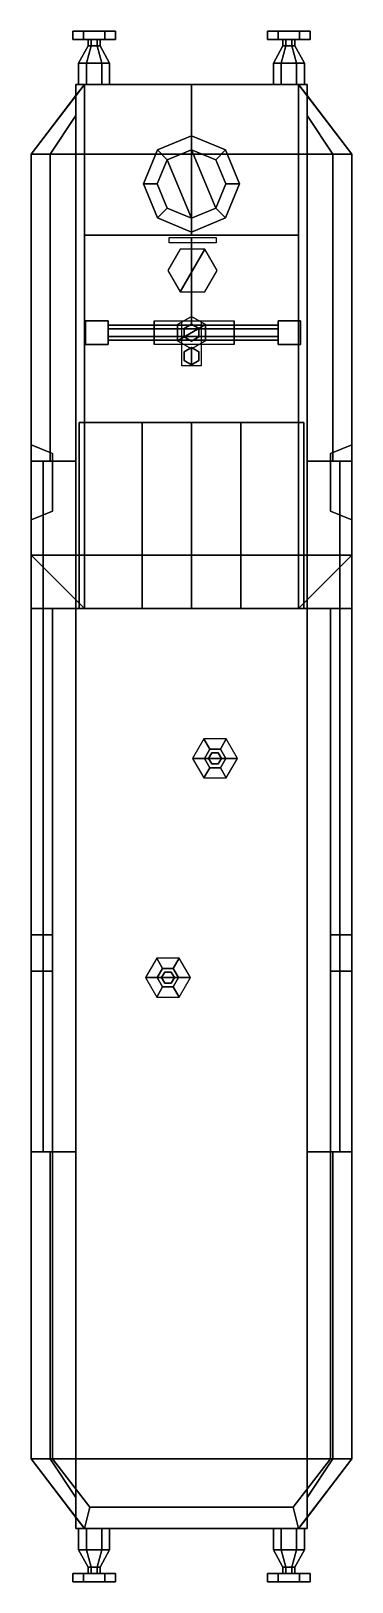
# Model space of a CAD drawing. Extents: x -1.5 to 1.5, y -7.2 to 7.2.
import ezdxf

# ---------------------------------------------------------------- set-up
doc = ezdxf.new("R2010")
doc.units = 0
doc.layers.get('0').update_dxf_attribs({"linetype": 'CONTINUOUS'})
for name, color, linetype in [('BUFFER', 1, 'CONTINUOUS'), ('GUN_MOUNT', 3, 'CONTINUOUS'), ('RANGEFINDERS', 2, 'CONTINUOUS')]:
    doc.layers.add(name, color=color, linetype=linetype)

msp = doc.modelspace()

# ---------------------------------------------------------------- linework, layer by layer
for points in [[(-1, 6.75, 1.34), (-1.5, 6.1, 1.34), (-1.5, 6.1, 3.28), (-1, 6.75, 3.42)], [(-1.5, 6.1, 3.28), (-1.5, 2.35, 3.28), (-1, 1.85, 3.42), (-1, 6.75, 3.42)], [(-1, 6.75, 3.42), (-1.5, 6.1, 3.28), (1.5, 6.1, 3.28), (1, 6.75, 3.42)], [(1, 6.75, 3.42), (1.5, 6.1, 3.28), (-1.5, 6.1, 3.28), (-1, 6.75, 3.42)], [(1.08, 6.75, 0.89), (1.08, -6.75, 0.89), (-1.08, -6.75, 0.89), (-1.08, 6.75, 0.89)], [(1.08, 6.75, 1.34), (1.08, 6.75, 0.89), (-1.08, 6.75, 0.89), (-1.08, 6.75, 1.34)], [(-1.08, 6.75, 1.34), (-1.08, 6.646, 1.34), (-1.08, 6.646, 1.34), (-1, 6.75, 1.34)], [(-1.08, 6.75, 0.89), (-1.08, 6.574, 0.89), (-1.08, 6.646, 1.34), (-1.08, 6.75, 1.34)], [(-1, 6.75, 3.42), (-1, 5.34, 3.42), (0, 5.34, 3.61), (0, 6.75, 3.61)], [(0, 6.75, 3.61), (1, 6.75, 3.42), (-1, 6.75, 3.42), (0, 6.75, 3.61)], [(1, 6.75, 3.42), (1, 6.75, 1.34), (-1, 6.75, 1.34), (-1, 6.75, 3.42)], [(0, 5.34, 3.61), (1, 5.34, 3.42), (1, 6.75, 3.42), (0, 6.75, 3.61)], [(1.5, 6.1, 3.28), (1.5, 6.1, 1.34), (1, 6.75, 1.34), (1, 6.75, 3.42)], [(1, 1.85, 3.42), (1.5, 2.35, 3.28), (1.5, 6.1, 3.28), (1, 6.75, 3.42)], [(1.08, 6.646, 1.34), (1.08, 6.75, 1.34), (1, 6.75, 1.34), (1.08, 6.646, 1.34)], [(1.08, 6.646, 1.34), (1.08, 6.574, 0.89), (1.08, 6.75, 0.89), (1.08, 6.75, 1.34)], [(-1.08, 6.646, 1.34), (-1.08, 6.46, 0.17), (-1.32, 6.1, 0.17), (-1.5, 6.1, 1.34)], [(-1.08, 3.23, 0.17), (-1.08, 6.46, 0.17), (-1.08, 6.646, 1.34), (-1.08, 3.23, 1.34)], [(1.08, 6.46, 0.17), (1.08, 3.23, 0.17), (1.08, 3.23, 1.34), (1.08, 6.646, 1.34)], [(1.5, 6.1, 1.34), (1.32, 6.1, 0.17), (1.08, 6.46, 0.17), (1.08, 6.646, 1.34)], [(-1.32, 3.23, 0.17), (-1.32, 6.1, 0.17), (-1.08, 6.46, 0.17), (-1.08, 3.23, 0.17)], [(1.32, 6.1, 0.17), (1.32, 3.23, 0.17), (1.08, 3.23, 0.17), (1.08, 6.46, 0.17)], [(0, 6.27, 3.61), (-0.318, 6.138, 3.55), (-0.318, 6.138, 4.02), (0, 6.27, 4.02)], [(0, 6.27, 4.02), (-0.318, 6.138, 4.02), (-0.226, 6.046, 4.16), (0, 6.14, 4.16)], [(0.318, 6.138, 3.55), (0, 6.27, 3.61), (0, 6.27, 4.02), (0.318, 6.138, 4.02)], [(0.318, 6.138, 4.02), (0, 6.27, 4.02), (0, 6.14, 4.16), (0.226, 6.046, 4.16)], [(-1.5, 6.1, 1.34), (-1.32, 6.1, 0.17), (-1.32, 3.23, 0.17), (-1.5, 3.23, 1.34)], [(-1.5, 6.1, 1.34), (-1.5, 2.68, 1.34), (-1.5, 2.68, 2.31), (-1.5, 6.1, 2.31)], [(-1.5, 6.1, 2.31), (-1.5, 3.38, 2.31), (-1.5, 3.38, 2.72), (-1.5, 6.1, 2.72)], [(-1.5, 6.1, 2.72), (-1.5, 2.68, 2.72), (-1.5, 2.68, 3.28), (-1.5, 6.1, 3.28)], [(-0.318, 6.138, 3.55), (-0.45, 5.82, 3.525), (-0.45, 5.82, 4.02), (-0.318, 6.138, 4.02)], [(-0.318, 6.138, 4.02), (-0.45, 5.82, 4.02), (-0.32, 5.82, 4.16), (-0.226, 6.046, 4.16)], [(0.226, 5.594, 4.16), (0, 6.14, 4.16), (-0.226, 6.046, 4.16), (0, 5.5, 4.16)], [(0.32, 5.82, 4.16), (0.226, 6.046, 4.16), (0, 6.14, 4.16), (0.226, 5.594, 4.16)], [(0.45, 5.82, 4.02), (0.318, 6.138, 4.02), (0.226, 6.046, 4.16), (0.32, 5.82, 4.16)], [(0.45, 5.82, 3.525), (0.318, 6.138, 3.55), (0.318, 6.138, 4.02), (0.45, 5.82, 4.02)], [(1.5, 3.23, 1.34), (1.32, 3.23, 0.17), (1.32, 6.1, 0.17), (1.5, 6.1, 1.34)], [(1.5, 2.68, 2.31), (1.5, 2.68, 1.34), (1.5, 6.1, 1.34), (1.5, 6.1, 2.31)], [(1.5, 3.38, 2.72), (1.5, 3.38, 2.31), (1.5, 6.1, 2.31), (1.5, 6.1, 2.72)], [(1.5, 2.68, 3.28), (1.5, 2.68, 2.72), (1.5, 6.1, 2.72), (1.5, 6.1, 3.28)], [(0, 5.5, 4.16), (-0.226, 6.046, 4.16), (-0.32, 5.82, 4.16), (-0.226, 5.594, 4.16)], [(-0.45, 5.82, 3.525), (-0.318, 5.502, 3.55), (-0.318, 5.502, 4.02), (-0.45, 5.82, 4.02)], [(-0.45, 5.82, 4.02), (-0.318, 5.502, 4.02), (-0.226, 5.594, 4.16), (-0.32, 5.82, 4.16)], [(0.318, 5.502, 4.02), (0.45, 5.82, 4.02), (0.32, 5.82, 4.16), (0.226, 5.594, 4.16)], [(0.318, 5.502, 3.55), (0.45, 5.82, 3.525), (0.45, 5.82, 4.02), (0.318, 5.502, 4.02)], [(-0.318, 5.502, 4.02), (0, 5.37, 4.02), (0, 5.5, 4.16), (-0.226, 5.594, 4.16)], [(0, 5.37, 4.02), (0.318, 5.502, 4.02), (0.226, 5.594, 4.16), (0, 5.5, 4.16)], [(-0.318, 5.502, 3.55), (0, 5.37, 3.61), (0, 5.37, 4.02), (-0.318, 5.502, 4.02)], [(0, 5.37, 3.61), (0.318, 5.502, 3.55), (0.318, 5.502, 4.02), (0, 5.37, 4.02)], [(0, 5.34, 3.61), (-1, 5.34, 3.42), (1, 5.34, 3.42), (0, 5.34, 3.61)], [(-1, 5.34, 3.42), (-1, 5.34, 2.19), (1, 5.34, 2.19), (1, 5.34, 3.42)], [(-1, 5.34, 2.19), (-1, 3.59, 2.19), (1, 3.59, 2.19), (1, 5.34, 2.19)], [(-1, 5.34, 3.42), (-1, 3.59, 3.42), (-1, 3.59, 2.19), (-1, 5.34, 2.19)], [(1, 5.34, 2.19), (1, 3.59, 2.19), (1, 3.59, 3.42), (1, 5.34, 3.42)], [(-1.05, 3.59, 3.42), (-1.05, 1.85, 3.42), (-0.46, 1.85, 4.01), (-0.46, 3.59, 4.01)], [(-0.46, 3.59, 3.96), (-1, 3.59, 3.42), (-1.05, 3.59, 3.42), (-0.46, 3.59, 4.01)], [(-1, 3.59, 3.42), (-1, 1.85, 3.42), (-1.05, 1.85, 3.42), (-1.05, 3.59, 3.42)], [(-1, 3.59, 3.42), (-1, 1.85, 3.42), (0, 1.85, 3.61), (0, 3.59, 3.61)], [(0, 3.59, 3.61), (1, 3.59, 3.42), (-1, 3.59, 3.42), (0, 3.59, 3.61)], [(-0.46, 1.85, 3.96), (-1, 1.85, 3.42), (-1, 3.59, 3.42), (-0.46, 3.59, 3.96)], [(1, 3.59, 3.42), (1, 3.59, 2.19), (-1, 3.59, 2.19), (-1, 3.59, 3.42)], [(-0.46, 3.59, 4.01), (-0.46, 1.85, 4.01), (0.46, 1.85, 4.01), (0.46, 3.59, 4.01)], [(0.46, 3.59, 3.96), (-0.46, 3.59, 3.96), (-0.46, 3.59, 4.01), (0.46, 3.59, 4.01)], [(0.46, 1.85, 3.96), (-0.46, 1.85, 3.96), (-0.46, 3.59, 3.96), (0.46, 3.59, 3.96)], [(0, 1.85, 3.61), (1, 1.85, 3.42), (1, 3.59, 3.42), (0, 3.59, 3.61)], [(0.46, 3.59, 3.96), (1, 3.59, 3.42), (1, 1.85, 3.42), (0.46, 1.85, 3.96)], [(0.46, 3.59, 4.01), (1.05, 3.59, 3.42), (1, 3.59, 3.42), (0.46, 3.59, 3.96)], [(1.05, 1.85, 3.42), (1.05, 3.59, 3.42), (0.46, 3.59, 4.01), (0.46, 1.85, 4.01)], [(1, 1.85, 3.42), (1, 3.59, 3.42), (1.05, 3.59, 3.42), (1.05, 1.85, 3.42)], [(-1.5, 3.38, 2.72), (-1.3, 3.3, 2.67), (-1.3, 2.76, 2.67), (-1.5, 2.68, 2.72)], [(-1.5, 2.68, 2.31), (-1.3, 2.76, 2.39), (-1.3, 3.3, 2.39), (-1.5, 3.38, 2.31)], [(-1.5, 3.38, 2.31), (-1.3, 3.3, 2.39), (-1.3, 3.3, 2.67), (-1.5, 3.38, 2.72)], [(1.5, 2.68, 2.72), (1.3, 2.76, 2.67), (1.3, 3.3, 2.67), (1.5, 3.38, 2.72)], [(1.5, 3.38, 2.31), (1.3, 3.3, 2.39), (1.3, 2.76, 2.39), (1.5, 2.68, 2.31)], [(1.5, 3.38, 2.72), (1.3, 3.3, 2.67), (1.3, 3.3, 2.39), (1.5, 3.38, 2.31)], [(-1.5, 3.23, 1.34), (-1.385, 3.23, 0.59), (-1.385, -3.23, 0.59), (-1.5, -3.23, 1.34)], [(-1.385, -3.23, 0.59), (-1.385, 3.23, 0.59), (-1.08, 3.23, 0.59), (-1.08, -3.23, 0.59)], [(-1.385, 3.23, 0.59), (-1.32, 3.23, 0.17), (-1.08, 3.23, 0.17), (-1.08, 3.23, 0.59)], [(-1.3, 3.3, 2.39), (-1.3, 2.76, 2.39), (-1.3, 2.76, 2.67), (-1.3, 3.3, 2.67)], [(1.385, 3.23, 0.59), (1.385, -3.23, 0.59), (1.08, -3.23, 0.59), (1.08, 3.23, 0.59)], [(1.08, 3.23, 0.59), (1.08, 3.23, 0.17), (1.32, 3.23, 0.17), (1.385, 3.23, 0.59)], [(1.3, 2.76, 2.39), (1.3, 3.3, 2.39), (1.3, 3.3, 2.67), (1.3, 2.76, 2.67)], [(1.5, -3.23, 1.34), (1.385, -3.23, 0.59), (1.385, 3.23, 0.59), (1.5, 3.23, 1.34)], [(-1.5, 2.68, 2.72), (-1.3, 2.76, 2.67), (-1.3, 2.76, 2.39), (-1.5, 2.68, 2.31)], [(1.5, 2.68, 2.31), (1.3, 2.76, 2.39), (1.3, 2.76, 2.67), (1.5, 2.68, 2.72)], [(-1.5, 2.68, 2.6), (-1.5, 2.35, 2.6), (-1.5, 2.35, 3.28), (-1.5, 2.68, 3.28)], [(-1.5, 2.68, 1.34), (-1.5, -1.2, 1.34), (-1.5, -1.2, 2.44), (-1.5, 2.68, 2.44)], [(-1.5, 2.68, 2.44), (-1.5, 1.85, 2.44), (-1.5, 1.85, 2.6), (-1.5, 2.68, 2.6)], [(1.5, 2.35, 3.28), (1.5, 2.35, 2.6), (1.5, 2.68, 2.6), (1.5, 2.68, 3.28)], [(1.5, -1.2, 2.44), (1.5, -1.2, 1.34), (1.5, 2.68, 1.34), (1.5, 2.68, 2.44)], [(1.5, 2.68, 2.44), (1.5, 2.68, 2.6), (1.5, 1.85, 2.6), (1.5, 1.85, 2.44)], [(-1.5, 2.35, 3.28), (-1.5, 2.35, 2.78), (-1, 1.85, 2.6), (-1, 1.85, 3.42)], [(-1, 1.85, 2.6), (-1.5, 2.35, 2.78), (-1.5, 2.35, 2.78), (-1.5, 1.85, 2.6)], [(-1, 1.85, 2.6), (-1.5, 2.35, 2.6), (-1.5, 2.35, 2.78), (-1, 1.85, 2.6)], [(-1.5, 2.35, 2.78), (-1.5, 2.35, 2.6), (-1.5, 1.85, 2.6)], [(1, 1.85, 3.42), (1.5, 2.35, 3.28), (-1.5, 2.35, 3.28), (-1, 1.85, 3.42)], [(-1, 1.85, 3.42), (-1.5, 2.35, 3.28), (1.5, 2.35, 3.28), (1, 1.85, 3.42)], [(1, 1.85, 2.6), (1.5, 2.35, 2.78), (1.5, 2.35, 3.28), (1, 1.85, 3.42)], [(1.5, 1.85, 2.6), (1.5, 2.35, 2.78), (1.5, 2.35, 2.78), (1, 1.85, 2.6)], [(1.5, 1.85, 2.6), (1.5, 2.35, 2.6), (1.5, 2.35, 2.78), (1.5, 1.85, 2.6)], [(-1.3, -1.2, 2.44), (-1.3, 1.85, 2.44), (-1.5, 1.85, 2.44), (-1.5, -1.2, 2.44)], [(-1.3, 1.85, 2.44), (-1.3, 1.85, 2.6), (-1.5, 1.85, 2.6), (-1.5, 1.85, 2.44)], [(-1.3, -6.1, 1.37), (1.3, -6.1, 1.37), (1.3, 1.85, 1.37), (-1.3, 1.85, 1.37)], [(-1.3, 1.85, 1.37), (1.3, 1.85, 1.37), (1.3, 1.85, 2.6), (-1.3, 1.85, 2.6)], [(-1.3, -1.2, 1.37), (-1.3, 1.85, 1.37), (-1.3, 1.85, 2.44), (-1.3, -1.2, 2.44)], [(-0.46, 1.85, 4.01), (-1.05, 1.85, 3.42), (-1, 1.85, 3.42), (-0.46, 1.85, 3.96)], [(-1, 1.85, 3.42), (-1, 1.85, 2.6), (1, 1.85, 2.6), (1, 1.85, 3.42)], [(0, 1.85, 3.61), (-1, 1.85, 3.42), (1, 1.85, 3.42), (0, 1.85, 3.61)], [(0.46, 1.85, 4.01), (-0.46, 1.85, 4.01), (-0.46, 1.85, 3.96), (0.46, 1.85, 3.96)], [(0.46, 1.85, 3.96), (1, 1.85, 3.42), (1.05, 1.85, 3.42), (0.46, 1.85, 4.01)], [(1.3, 1.85, 2.44), (1.3, 1.85, 1.37), (1.3, -1.2, 1.37), (1.3, -1.2, 2.44)], [(1.3, 1.85, 2.44), (1.3, -1.2, 2.44), (1.5, -1.2, 2.44), (1.5, 1.85, 2.44)], [(1.5, 1.85, 2.44), (1.5, 1.85, 2.6), (1.3, 1.85, 2.6), (1.3, 1.85, 2.44)], [(-1.5, -1.2, 1.34), (-1.5, -1.54, 1.34), (-1.5, -1.54, 2.6), (-1.5, -1.2, 2.44)], [(-1.3, -1.54, 2.6), (-1.3, -1.2, 2.44), (-1.5, -1.2, 2.44), (-1.5, -1.54, 2.6)], [(-1.3, -1.54, 1.37), (-1.3, -1.2, 1.37), (-1.3, -1.2, 2.44), (-1.3, -1.54, 2.6)], [(1.3, -1.2, 2.44), (1.3, -1.2, 1.37), (1.3, -1.54, 1.37), (1.3, -1.54, 2.6)], [(1.3, -1.2, 2.44), (1.3, -1.54, 2.6), (1.5, -1.54, 2.6), (1.5, -1.2, 2.44)], [(1.5, -1.54, 2.6), (1.5, -1.54, 1.34), (1.5, -1.2, 1.34), (1.5, -1.2, 2.44)], [(-1.3, -6.1, 2.6), (-1.3, -1.54, 2.6), (-1.5, -1.54, 2.6), (-1.5, -6.1, 2.6)], [(-1.5, -1.54, 1.34), (-1.5, -6.1, 1.34), (-1.5, -6.1, 2.6), (-1.5, -1.54, 2.6)], [(-1.3, -6.1, 1.37), (-1.3, -1.54, 1.37), (-1.3, -1.54, 2.6), (-1.3, -6.1, 2.6)], [(1.3, -1.54, 2.6), (1.3, -1.54, 1.37), (1.3, -6.1, 1.37), (1.3, -6.1, 2.6)], [(1.3, -1.54, 2.6), (1.3, -6.1, 2.6), (1.5, -6.1, 2.6), (1.5, -1.54, 2.6)], [(1.5, -6.1, 2.6), (1.5, -6.1, 1.34), (1.5, -1.54, 1.34), (1.5, -1.54, 2.6)], [(-1.5, -3.23, 1.34), (-1.32, -3.23, 0.17), (-1.32, -6.1, 0.17), (-1.5, -6.1, 1.34)], [(-1.08, -3.23, 0.59), (-1.08, -3.23, 0.17), (-1.32, -3.23, 0.17), (-1.385, -3.23, 0.59)], [(-1.32, -6.1, 0.17), (-1.32, -3.23, 0.17), (-1.08, -3.23, 0.17), (-1.08, -6.46, 0.17)], [(-1.08, -6.46, 0.17), (-1.08, -3.23, 0.17), (-1.08, -3.23, 1.34), (-1.08, -6.646, 1.34)], [(1.08, -3.23, 0.17), (1.08, -6.46, 0.17), (1.08, -6.646, 1.34), (1.08, -3.23, 1.34)], [(1.32, -3.23, 0.17), (1.32, -6.1, 0.17), (1.08, -6.46, 0.17), (1.08, -3.23, 0.17)], [(1.385, -3.23, 0.59), (1.32, -3.23, 0.17), (1.08, -3.23, 0.17), (1.08, -3.23, 0.59)], [(1.5, -6.1, 1.34), (1.32, -6.1, 0.17), (1.32, -3.23, 0.17), (1.5, -3.23, 1.34)], [(-1.5, -6.1, 1.34), (-1.32, -6.1, 0.17), (-1.08, -6.46, 0.17), (-1.08, -6.646, 1.34)], [(-1.5, -6.1, 2.6), (-1.5, -6.1, 1.34), (-1, -6.75, 1.34), (-1, -6.75, 2.6)], [(-0.95, -6.55, 2.6), (-1.3, -6.1, 2.6), (-1.5, -6.1, 2.6), (-1, -6.75, 2.6)], [(-0.95, -6.55, 2.6), (-0.95, -6.55, 1.37), (-1.3, -6.1, 1.37), (-1.3, -6.1, 2.6)], [(-0.95, -6.55, 1.37), (0.95, -6.55, 1.37), (1.3, -6.1, 1.37), (-1.3, -6.1, 1.37)], [(1.3, -6.1, 2.6), (1.3, -6.1, 1.37), (0.95, -6.55, 1.37), (0.95, -6.55, 2.6)], [(1.3, -6.1, 2.6), (0.95, -6.55, 2.6), (1, -6.75, 2.6), (1.5, -6.1, 2.6)], [(1, -6.75, 1.34), (1.5, -6.1, 1.34), (1.5, -6.1, 2.6), (1, -6.75, 2.6)], [(1.08, -6.646, 1.34), (1.08, -6.46, 0.17), (1.32, -6.1, 0.17), (1.5, -6.1, 1.34)], [(-1.08, -6.574, 0.89), (-1.08, -6.75, 0.89), (-1.08, -6.75, 1.34), (-1.08, -6.646, 1.34)], [(-1, -6.75, 1.34), (-1.08, -6.646, 1.34), (-1.08, -6.75, 1.34), (-1, -6.75, 1.34)], [(0.95, -6.55, 2.6), (-0.95, -6.55, 2.6), (-1, -6.75, 2.6), (1, -6.75, 2.6)], [(0.95, -6.55, 2.6), (0.95, -6.55, 1.37), (-0.95, -6.55, 1.37), (-0.95, -6.55, 2.6)], [(1.08, -6.75, 1.34), (1.08, -6.646, 1.34), (1, -6.75, 1.34), (1.08, -6.75, 1.34)], [(1.08, -6.75, 1.34), (1.08, -6.75, 0.89), (1.08, -6.574, 0.89), (1.08, -6.646, 1.34)], [(-1.08, -6.75, 1.34), (-1.08, -6.75, 0.89), (1.08, -6.75, 0.89), (1.08, -6.75, 1.34)], [(-1, -6.75, 2.6), (-1, -6.75, 1.34), (1, -6.75, 1.34), (1, -6.75, 2.6)]]:
    msp.add_3dface(points)
at = {"layer": 'BUFFER'}
for points in [[(-0.81, 7.25, 0.937), (-1.01, 7.25, 0.937), (-1.11, 7.25, 1.11), (-0.71, 7.25, 1.11)], [(-1.11, 7.25, 1.11), (-1.01, 7.25, 0.937), (-1.01, 7.17, 0.937), (-1.11, 7.17, 1.11)], [(-0.71, 7.25, 1.11), (-1.11, 7.25, 1.11), (-1.01, 7.25, 1.283), (-0.81, 7.25, 1.283)], [(-1.01, 7.25, 1.283), (-1.11, 7.25, 1.11), (-1.11, 7.17, 1.11), (-1.01, 7.17, 1.283)], [(-0.81, 7.25, 1.283), (-1.01, 7.25, 1.283), (-1.01, 7.17, 1.283), (-0.81, 7.17, 1.283)], [(-1.01, 7.25, 0.937), (-0.81, 7.25, 0.937), (-0.81, 7.17, 0.937), (-1.01, 7.17, 0.937)], [(-0.81, 7.25, 0.937), (-0.71, 7.25, 1.11), (-0.71, 7.17, 1.11), (-0.81, 7.17, 0.937)], [(-0.71, 7.25, 1.11), (-0.81, 7.25, 1.283), (-0.81, 7.17, 1.283), (-0.71, 7.17, 1.11)], [(0.71, 7.25, 1.11), (0.81, 7.25, 0.937), (0.81, 7.17, 0.937), (0.71, 7.17, 1.11)], [(1.01, 7.25, 0.937), (0.81, 7.25, 0.937), (0.71, 7.25, 1.11), (1.11, 7.25, 1.11)], [(0.81, 7.25, 1.283), (0.71, 7.25, 1.11), (0.71, 7.17, 1.11), (0.81, 7.17, 1.283)], [(1.11, 7.25, 1.11), (0.71, 7.25, 1.11), (0.81, 7.25, 1.283), (1.01, 7.25, 1.283)], [(1.01, 7.25, 1.283), (0.81, 7.25, 1.283), (0.81, 7.17, 1.283), (1.01, 7.17, 1.283)], [(0.81, 7.25, 0.937), (1.01, 7.25, 0.937), (1.01, 7.17, 0.937), (0.81, 7.17, 0.937)], [(1.01, 7.25, 0.937), (1.11, 7.25, 1.11), (1.11, 7.17, 1.11), (1.01, 7.17, 0.937)], [(1.11, 7.25, 1.11), (1.01, 7.25, 1.283), (1.01, 7.17, 1.283), (1.11, 7.17, 1.11)], [(-0.71, 7.17, 1.11), (-1.11, 7.17, 1.11), (-1.01, 7.17, 0.937), (-0.81, 7.17, 0.937)], [(-0.81, 7.17, 1.283), (-1.01, 7.17, 1.283), (-1.11, 7.17, 1.11), (-0.71, 7.17, 1.11)], [(-0.965, 7.11, 1.11), (-0.938, 7.11, 1.062), (-0.983, 6.95, 0.984), (-1.055, 6.95, 1.11)], [(-0.938, 7.11, 1.158), (-0.965, 7.11, 1.11), (-1.055, 6.95, 1.11), (-0.983, 6.95, 1.236)], [(-0.883, 7.11, 1.158), (-0.938, 7.11, 1.158), (-0.983, 6.95, 1.236), (-0.838, 6.95, 1.236)], [(-0.938, 7.11, 1.062), (-0.883, 7.11, 1.062), (-0.838, 6.95, 0.984), (-0.983, 6.95, 0.984)], [(-0.965, 7.17, 1.11), (-0.938, 7.17, 1.062), (-0.938, 7.11, 1.062), (-0.965, 7.11, 1.11)], [(-0.938, 7.17, 1.158), (-0.965, 7.17, 1.11), (-0.965, 7.11, 1.11), (-0.938, 7.11, 1.158)], [(-0.883, 7.17, 1.158), (-0.938, 7.17, 1.158), (-0.938, 7.11, 1.158), (-0.883, 7.11, 1.158)], [(-0.938, 7.17, 1.062), (-0.883, 7.17, 1.062), (-0.883, 7.11, 1.062), (-0.938, 7.11, 1.062)], [(-0.883, 7.17, 1.062), (-0.855, 7.17, 1.11), (-0.855, 7.11, 1.11), (-0.883, 7.11, 1.062)], [(-0.855, 7.17, 1.11), (-0.883, 7.17, 1.158), (-0.883, 7.11, 1.158), (-0.855, 7.11, 1.11)], [(-0.883, 7.11, 1.062), (-0.855, 7.11, 1.11), (-0.765, 6.95, 1.11), (-0.838, 6.95, 0.984)], [(-0.855, 7.11, 1.11), (-0.883, 7.11, 1.158), (-0.838, 6.95, 1.236), (-0.765, 6.95, 1.11)], [(1.11, 7.17, 1.11), (0.71, 7.17, 1.11), (0.81, 7.17, 0.937), (1.01, 7.17, 0.937)], [(1.01, 7.17, 1.283), (0.81, 7.17, 1.283), (0.71, 7.17, 1.11), (1.11, 7.17, 1.11)], [(0.855, 7.11, 1.11), (0.882, 7.11, 1.062), (0.837, 6.95, 0.984), (0.765, 6.95, 1.11)], [(0.882, 7.11, 1.158), (0.855, 7.11, 1.11), (0.765, 6.95, 1.11), (0.837, 6.95, 1.236)], [(0.937, 7.11, 1.158), (0.882, 7.11, 1.158), (0.837, 6.95, 1.236), (0.982, 6.95, 1.236)], [(0.882, 7.11, 1.062), (0.937, 7.11, 1.062), (0.982, 6.95, 0.984), (0.837, 6.95, 0.984)], [(0.855, 7.17, 1.11), (0.882, 7.17, 1.062), (0.882, 7.11, 1.062), (0.855, 7.11, 1.11)], [(0.882, 7.17, 1.158), (0.855, 7.17, 1.11), (0.855, 7.11, 1.11), (0.882, 7.11, 1.158)], [(0.937, 7.17, 1.158), (0.882, 7.17, 1.158), (0.882, 7.11, 1.158), (0.937, 7.11, 1.158)], [(0.882, 7.17, 1.062), (0.937, 7.17, 1.062), (0.937, 7.11, 1.062), (0.882, 7.11, 1.062)], [(0.937, 7.17, 1.062), (0.965, 7.17, 1.11), (0.965, 7.11, 1.11), (0.937, 7.11, 1.062)], [(0.965, 7.17, 1.11), (0.937, 7.17, 1.158), (0.937, 7.11, 1.158), (0.965, 7.11, 1.11)], [(0.937, 7.11, 1.062), (0.965, 7.11, 1.11), (1.055, 6.95, 1.11), (0.982, 6.95, 0.984)], [(0.965, 7.11, 1.11), (0.937, 7.11, 1.158), (0.982, 6.95, 1.236), (1.055, 6.95, 1.11)], [(-1.055, 6.95, 1.11), (-0.983, 6.95, 0.984), (-0.983, 6.75, 0.984), (-1.055, 6.75, 1.11)], [(-0.983, 6.95, 1.236), (-1.055, 6.95, 1.11), (-1.055, 6.75, 1.11), (-0.983, 6.75, 1.236)], [(-0.983, 6.95, 0.984), (-0.838, 6.95, 0.984), (-0.838, 6.75, 0.984), (-0.983, 6.75, 0.984)], [(-0.838, 6.95, 1.236), (-0.983, 6.95, 1.236), (-0.983, 6.75, 1.236), (-0.838, 6.75, 1.236)], [(-0.838, 6.95, 0.984), (-0.765, 6.95, 1.11), (-0.765, 6.75, 1.11), (-0.838, 6.75, 0.984)], [(-0.765, 6.95, 1.11), (-0.838, 6.95, 1.236), (-0.838, 6.75, 1.236), (-0.765, 6.75, 1.11)], [(0.765, 6.95, 1.11), (0.837, 6.95, 0.984), (0.837, 6.75, 0.984), (0.765, 6.75, 1.11)], [(0.837, 6.95, 1.236), (0.765, 6.95, 1.11), (0.765, 6.75, 1.11), (0.837, 6.75, 1.236)], [(0.837, 6.95, 0.984), (0.982, 6.95, 0.984), (0.982, 6.75, 0.984), (0.837, 6.75, 0.984)], [(0.982, 6.95, 1.236), (0.837, 6.95, 1.236), (0.837, 6.75, 1.236), (0.982, 6.75, 1.236)], [(0.982, 6.95, 0.984), (1.055, 6.95, 1.11), (1.055, 6.75, 1.11), (0.982, 6.75, 0.984)], [(1.055, 6.95, 1.11), (0.982, 6.95, 1.236), (0.982, 6.75, 1.236), (1.055, 6.75, 1.11)], [(-1.055, -6.95, 1.11), (-0.983, -6.95, 1.236), (-0.983, -6.75, 1.236), (-1.055, -6.75, 1.11)], [(-0.983, -6.95, 0.984), (-1.055, -6.95, 1.11), (-1.055, -6.75, 1.11), (-0.983, -6.75, 0.984)], [(-0.983, -6.95, 1.236), (-0.838, -6.95, 1.236), (-0.838, -6.75, 1.236), (-0.983, -6.75, 1.236)], [(-0.838, -6.95, 0.984), (-0.983, -6.95, 0.984), (-0.983, -6.75, 0.984), (-0.838, -6.75, 0.984)], [(-0.838, -6.95, 1.236), (-0.765, -6.95, 1.11), (-0.765, -6.75, 1.11), (-0.838, -6.75, 1.236)], [(-0.765, -6.95, 1.11), (-0.838, -6.95, 0.984), (-0.838, -6.75, 0.984), (-0.765, -6.75, 1.11)], [(0.765, -6.95, 1.11), (0.837, -6.95, 1.236), (0.837, -6.75, 1.236), (0.765, -6.75, 1.11)], [(0.837, -6.95, 0.984), (0.765, -6.95, 1.11), (0.765, -6.75, 1.11), (0.837, -6.75, 0.984)], [(0.837, -6.95, 1.236), (0.982, -6.95, 1.236), (0.982, -6.75, 1.236), (0.837, -6.75, 1.236)], [(0.982, -6.95, 0.984), (0.837, -6.95, 0.984), (0.837, -6.75, 0.984), (0.982, -6.75, 0.984)], [(0.982, -6.95, 1.236), (1.055, -6.95, 1.11), (1.055, -6.75, 1.11), (0.982, -6.75, 1.236)], [(1.055, -6.95, 1.11), (0.982, -6.95, 0.984), (0.982, -6.75, 0.984), (1.055, -6.75, 1.11)], [(-0.965, -7.11, 1.11), (-0.938, -7.11, 1.158), (-0.983, -6.95, 1.236), (-1.055, -6.95, 1.11)], [(-0.938, -7.11, 1.062), (-0.965, -7.11, 1.11), (-1.055, -6.95, 1.11), (-0.983, -6.95, 0.984)], [(-0.883, -7.11, 1.062), (-0.938, -7.11, 1.062), (-0.983, -6.95, 0.984), (-0.838, -6.95, 0.984)], [(-0.938, -7.11, 1.158), (-0.883, -7.11, 1.158), (-0.838, -6.95, 1.236), (-0.983, -6.95, 1.236)], [(-0.883, -7.11, 1.158), (-0.855, -7.11, 1.11), (-0.765, -6.95, 1.11), (-0.838, -6.95, 1.236)], [(-0.855, -7.11, 1.11), (-0.883, -7.11, 1.062), (-0.838, -6.95, 0.984), (-0.765, -6.95, 1.11)], [(0.855, -7.11, 1.11), (0.882, -7.11, 1.158), (0.837, -6.95, 1.236), (0.765, -6.95, 1.11)], [(0.882, -7.11, 1.062), (0.855, -7.11, 1.11), (0.765, -6.95, 1.11), (0.837, -6.95, 0.984)], [(0.937, -7.11, 1.062), (0.882, -7.11, 1.062), (0.837, -6.95, 0.984), (0.982, -6.95, 0.984)], [(0.882, -7.11, 1.158), (0.937, -7.11, 1.158), (0.982, -6.95, 1.236), (0.837, -6.95, 1.236)], [(0.937, -7.11, 1.158), (0.965, -7.11, 1.11), (1.055, -6.95, 1.11), (0.982, -6.95, 1.236)], [(0.965, -7.11, 1.11), (0.937, -7.11, 1.062), (0.982, -6.95, 0.984), (1.055, -6.95, 1.11)], [(-1.01, -7.17, 1.283), (-0.81, -7.17, 1.283), (-0.71, -7.17, 1.11), (-1.11, -7.17, 1.11)], [(-1.11, -7.25, 1.11), (-1.01, -7.25, 1.283), (-1.01, -7.17, 1.283), (-1.11, -7.17, 1.11)], [(-1.11, -7.17, 1.11), (-0.71, -7.17, 1.11), (-0.81, -7.17, 0.937), (-1.01, -7.17, 0.937)], [(-1.01, -7.25, 0.937), (-1.11, -7.25, 1.11), (-1.11, -7.17, 1.11), (-1.01, -7.17, 0.937)], [(-1.11, -7.25, 1.11), (-0.71, -7.25, 1.11), (-0.81, -7.25, 1.283), (-1.01, -7.25, 1.283)], [(-1.01, -7.25, 0.937), (-0.81, -7.25, 0.937), (-0.71, -7.25, 1.11), (-1.11, -7.25, 1.11)], [(-0.81, -7.25, 0.937), (-1.01, -7.25, 0.937), (-1.01, -7.17, 0.937), (-0.81, -7.17, 0.937)], [(-1.01, -7.25, 1.283), (-0.81, -7.25, 1.283), (-0.81, -7.17, 1.283), (-1.01, -7.17, 1.283)], [(-0.965, -7.17, 1.11), (-0.938, -7.17, 1.158), (-0.938, -7.11, 1.158), (-0.965, -7.11, 1.11)], [(-0.938, -7.17, 1.062), (-0.965, -7.17, 1.11), (-0.965, -7.11, 1.11), (-0.938, -7.11, 1.062)], [(-0.883, -7.17, 1.062), (-0.938, -7.17, 1.062), (-0.938, -7.11, 1.062), (-0.883, -7.11, 1.062)], [(-0.938, -7.17, 1.158), (-0.883, -7.17, 1.158), (-0.883, -7.11, 1.158), (-0.938, -7.11, 1.158)], [(-0.883, -7.17, 1.158), (-0.855, -7.17, 1.11), (-0.855, -7.11, 1.11), (-0.883, -7.11, 1.158)], [(-0.855, -7.17, 1.11), (-0.883, -7.17, 1.062), (-0.883, -7.11, 1.062), (-0.855, -7.11, 1.11)], [(-0.81, -7.25, 1.283), (-0.71, -7.25, 1.11), (-0.71, -7.17, 1.11), (-0.81, -7.17, 1.283)], [(-0.71, -7.25, 1.11), (-0.81, -7.25, 0.937), (-0.81, -7.17, 0.937), (-0.71, -7.17, 1.11)], [(0.71, -7.25, 1.11), (0.81, -7.25, 1.283), (0.81, -7.17, 1.283), (0.71, -7.17, 1.11)], [(0.81, -7.17, 1.283), (1.01, -7.17, 1.283), (1.11, -7.17, 1.11), (0.71, -7.17, 1.11)], [(0.81, -7.25, 0.937), (0.71, -7.25, 1.11), (0.71, -7.17, 1.11), (0.81, -7.17, 0.937)], [(0.71, -7.17, 1.11), (1.11, -7.17, 1.11), (1.01, -7.17, 0.937), (0.81, -7.17, 0.937)], [(0.71, -7.25, 1.11), (1.11, -7.25, 1.11), (1.01, -7.25, 1.283), (0.81, -7.25, 1.283)], [(0.81, -7.25, 0.937), (1.01, -7.25, 0.937), (1.11, -7.25, 1.11), (0.71, -7.25, 1.11)], [(1.01, -7.25, 0.937), (0.81, -7.25, 0.937), (0.81, -7.17, 0.937), (1.01, -7.17, 0.937)], [(0.81, -7.25, 1.283), (1.01, -7.25, 1.283), (1.01, -7.17, 1.283), (0.81, -7.17, 1.283)], [(0.855, -7.17, 1.11), (0.882, -7.17, 1.158), (0.882, -7.11, 1.158), (0.855, -7.11, 1.11)], [(0.882, -7.17, 1.062), (0.855, -7.17, 1.11), (0.855, -7.11, 1.11), (0.882, -7.11, 1.062)], [(0.937, -7.17, 1.062), (0.882, -7.17, 1.062), (0.882, -7.11, 1.062), (0.937, -7.11, 1.062)], [(0.882, -7.17, 1.158), (0.937, -7.17, 1.158), (0.937, -7.11, 1.158), (0.882, -7.11, 1.158)], [(0.937, -7.17, 1.158), (0.965, -7.17, 1.11), (0.965, -7.11, 1.11), (0.937, -7.11, 1.158)], [(0.965, -7.17, 1.11), (0.937, -7.17, 1.062), (0.937, -7.11, 1.062), (0.965, -7.11, 1.11)], [(1.01, -7.25, 1.283), (1.11, -7.25, 1.11), (1.11, -7.17, 1.11), (1.01, -7.17, 1.283)], [(1.11, -7.25, 1.11), (1.01, -7.25, 0.937), (1.01, -7.17, 0.937), (1.11, -7.17, 1.11)]]:
    msp.add_3dface(points, dxfattribs=at)
at = {"layer": 'GUN_MOUNT'}
for points in [[(0.115, 0.632, 1.37), (0.01, 0.45, 1.37), (0.12, 0.45, 1.99), (0.17, 0.537, 1.99)], [(0.325, 0.632, 1.37), (0.115, 0.632, 1.37), (0.17, 0.537, 1.99), (0.27, 0.537, 1.99)], [(0.43, 0.45, 1.37), (0.325, 0.632, 1.37), (0.27, 0.537, 1.99), (0.32, 0.45, 1.99)], [(0.01, 0.45, 1.37), (0.115, 0.268, 1.37), (0.17, 0.363, 1.99), (0.12, 0.45, 1.99)], [(0.27, 0.537, 2.28), (0.17, 0.537, 2.28), (0.12, 0.45, 2.28), (0.32, 0.45, 2.28)], [(0.17, 0.537, 1.99), (0.12, 0.45, 1.99), (0.12, 0.45, 2.28), (0.17, 0.537, 2.28)], [(0.32, 0.45, 2.28), (0.12, 0.45, 2.28), (0.17, 0.363, 2.28), (0.27, 0.363, 2.28)], [(0.12, 0.45, 1.99), (0.17, 0.363, 1.99), (0.17, 0.363, 2.28), (0.12, 0.45, 2.28)], [(0.19, 0.502, 2.28), (0.16, 0.45, 2.28), (0.16, 0.45, 2.47), (0.19, 0.502, 2.47)], [(0.16, 0.45, 2.28), (0.19, 0.398, 2.28), (0.19, 0.398, 2.47), (0.16, 0.45, 2.47)], [(0.27, 0.537, 1.99), (0.17, 0.537, 1.99), (0.17, 0.537, 2.28), (0.27, 0.537, 2.28)], [(0.25, 0.502, 2.28), (0.19, 0.502, 2.28), (0.19, 0.502, 2.47), (0.25, 0.502, 2.47)], [(0.28, 0.45, 2.28), (0.25, 0.502, 2.28), (0.25, 0.502, 2.47), (0.28, 0.45, 2.47)], [(0.25, 0.398, 2.28), (0.28, 0.45, 2.28), (0.28, 0.45, 2.47), (0.25, 0.398, 2.47)], [(0.32, 0.45, 1.99), (0.27, 0.537, 1.99), (0.27, 0.537, 2.28), (0.32, 0.45, 2.28)], [(0.27, 0.363, 1.99), (0.32, 0.45, 1.99), (0.32, 0.45, 2.28), (0.27, 0.363, 2.28)], [(0.325, 0.268, 1.37), (0.43, 0.45, 1.37), (0.32, 0.45, 1.99), (0.27, 0.363, 1.99)], [(0.115, 0.268, 1.37), (0.325, 0.268, 1.37), (0.27, 0.363, 1.99), (0.17, 0.363, 1.99)], [(0.17, 0.363, 1.99), (0.27, 0.363, 1.99), (0.27, 0.363, 2.28), (0.17, 0.363, 2.28)], [(0.19, 0.398, 2.28), (0.25, 0.398, 2.28), (0.25, 0.398, 2.47), (0.19, 0.398, 2.47)], [(-0.325, -1.418, 1.37), (-0.43, -1.6, 1.37), (-0.32, -1.6, 1.99), (-0.27, -1.513, 1.99)], [(-0.115, -1.418, 1.37), (-0.325, -1.418, 1.37), (-0.27, -1.513, 1.99), (-0.17, -1.513, 1.99)], [(-0.01, -1.6, 1.37), (-0.115, -1.418, 1.37), (-0.17, -1.513, 1.99), (-0.12, -1.6, 1.99)], [(-0.27, -1.513, 1.99), (-0.32, -1.6, 1.99), (-0.32, -1.6, 2.28), (-0.27, -1.513, 2.28)], [(-0.17, -1.513, 2.28), (-0.27, -1.513, 2.28), (-0.32, -1.6, 2.28), (-0.12, -1.6, 2.28)], [(-0.25, -1.548, 2.28), (-0.28, -1.6, 2.28), (-0.28, -1.6, 2.47), (-0.25, -1.548, 2.47)], [(-0.17, -1.513, 1.99), (-0.27, -1.513, 1.99), (-0.27, -1.513, 2.28), (-0.17, -1.513, 2.28)], [(-0.19, -1.548, 2.28), (-0.25, -1.548, 2.28), (-0.25, -1.548, 2.47), (-0.19, -1.548, 2.47)], [(-0.16, -1.6, 2.28), (-0.19, -1.548, 2.28), (-0.19, -1.548, 2.47), (-0.16, -1.6, 2.47)], [(-0.12, -1.6, 1.99), (-0.17, -1.513, 1.99), (-0.17, -1.513, 2.28), (-0.12, -1.6, 2.28)], [(-0.43, -1.6, 1.37), (-0.325, -1.782, 1.37), (-0.27, -1.687, 1.99), (-0.32, -1.6, 1.99)], [(-0.325, -1.782, 1.37), (-0.115, -1.782, 1.37), (-0.17, -1.687, 1.99), (-0.27, -1.687, 1.99)], [(-0.32, -1.6, 1.99), (-0.27, -1.687, 1.99), (-0.27, -1.687, 2.28), (-0.32, -1.6, 2.28)], [(-0.12, -1.6, 2.28), (-0.32, -1.6, 2.28), (-0.27, -1.687, 2.28), (-0.17, -1.687, 2.28)], [(-0.28, -1.6, 2.28), (-0.25, -1.652, 2.28), (-0.25, -1.652, 2.47), (-0.28, -1.6, 2.47)], [(-0.27, -1.687, 1.99), (-0.17, -1.687, 1.99), (-0.17, -1.687, 2.28), (-0.27, -1.687, 2.28)], [(-0.25, -1.652, 2.28), (-0.19, -1.652, 2.28), (-0.19, -1.652, 2.47), (-0.25, -1.652, 2.47)], [(-0.19, -1.652, 2.28), (-0.16, -1.6, 2.28), (-0.16, -1.6, 2.47), (-0.19, -1.652, 2.47)], [(-0.17, -1.687, 1.99), (-0.12, -1.6, 1.99), (-0.12, -1.6, 2.28), (-0.17, -1.687, 2.28)], [(-0.115, -1.782, 1.37), (-0.01, -1.6, 1.37), (-0.12, -1.6, 1.99), (-0.17, -1.687, 1.99)]]:
    msp.add_3dface(points, dxfattribs=at)
at = {"layer": 'RANGEFINDERS'}
for points in [[(-0.21, 5.32, 3.38), (0.23, 5.32, 3.38), (0.23, 5.27, 3.1), (-0.21, 5.27, 3.1)], [(0, 5.27, 2.88), (0, 5.27, 3.1), (0, 5.32, 3.38), (0, 5.31, 2.86)], [(0, 5.02, 2.88), (0, 5.27, 2.88), (0, 5.31, 2.86), (0, 4.95, 2.85)], [(-0.105, 4.811, 2.88), (0.125, 5.209, 2.88), (-0.105, 5.209, 2.88), (-0.22, 5.01, 2.88)], [(0.125, 4.811, 2.88), (0.24, 5.01, 2.88), (0.125, 5.209, 2.88), (-0.105, 4.811, 2.88)], [(0, 4.6, 2.77), (0, 4.93, 2.88), (0, 5.02, 2.88), (0, 4.6, 2.7)], [(-0.99, 4.54, 3.82), (-0.99, 4.32, 3.82), (-0.78, 4.32, 3.82), (-0.78, 4.54, 3.82)], [(-0.78, 4.54, 3.6), (-0.99, 4.54, 3.6), (-0.99, 4.54, 3.82), (-0.78, 4.54, 3.82)], [(-0.99, 4.54, 3.6), (-0.99, 4.32, 3.6), (-0.99, 4.32, 3.82), (-0.99, 4.54, 3.82)], [(-0.78, 4.32, 3.6), (-0.99, 4.32, 3.6), (-0.99, 4.54, 3.6), (-0.78, 4.54, 3.6)], [(-0.78, 4.54, 3.82), (-0.78, 4.32, 3.82), (-0.78, 4.32, 3.6), (-0.78, 4.54, 3.6)], [(0.81, 4.465, 3.771), (0.81, 4.5, 3.71), (-0.78, 4.5, 3.71), (-0.78, 4.465, 3.771)], [(0.81, 4.5, 3.71), (0.81, 4.465, 3.649), (-0.78, 4.465, 3.649), (-0.78, 4.5, 3.71)], [(0.4, 4.32, 3.42), (-0.35, 4.32, 3.42), (-0.35, 4.54, 3.42), (0.4, 4.54, 3.42)], [(-0.35, 4.32, 3.42), (-0.35, 4.32, 3.87), (-0.35, 4.54, 3.87), (-0.35, 4.54, 3.42)], [(0, 4.58, 2.19), (-0.13, 4.505, 2.19), (-0.13, 4.505, 2.62), (0, 4.58, 2.62)], [(0, 4.58, 2.62), (-0.13, 4.505, 2.62), (-0.13, 4.355, 2.62), (0.13, 4.505, 2.62)], [(-0.13, 4.505, 2.19), (-0.13, 4.355, 2.19), (-0.13, 4.355, 2.62), (-0.13, 4.505, 2.62)], [(0.13, 4.505, 2.62), (-0.13, 4.355, 2.62), (0, 4.28, 2.62), (0.13, 4.355, 2.62)], [(0.09, 4.12, 3.25), (-0.09, 4.12, 3.25), (-0.09, 4.54, 3.25), (0.09, 4.54, 3.25)], [(0.09, 4.12, 3.04), (-0.09, 4.12, 3.04), (-0.09, 4.54, 3.04), (0.09, 4.54, 3.04)], [(0, 4.51, 2.62), (-0.069, 4.47, 2.62), (-0.069, 4.47, 3.42), (0, 4.51, 3.42)], [(0, 4.51, 2.77), (0, 4.6, 2.77), (0, 4.6, 2.7), (0, 4.51, 2.7)], [(0.13, 4.505, 2.19), (0, 4.58, 2.19), (0, 4.58, 2.62), (0.13, 4.505, 2.62)], [(0.069, 4.47, 2.62), (0, 4.51, 2.62), (0, 4.51, 3.42), (0.069, 4.47, 3.42)], [(0.13, 4.355, 2.19), (0.13, 4.505, 2.19), (0.13, 4.505, 2.62), (0.13, 4.355, 2.62)], [(0.4, 4.32, 3.42), (0.4, 4.32, 3.87), (0.4, 4.54, 3.87), (0.4, 4.54, 3.42)], [(1.02, 4.54, 3.6), (0.81, 4.54, 3.6), (0.81, 4.54, 3.82), (1.02, 4.54, 3.82)], [(0.81, 4.54, 3.6), (0.81, 4.32, 3.6), (0.81, 4.32, 3.82), (0.81, 4.54, 3.82)], [(1.02, 4.32, 3.6), (0.81, 4.32, 3.6), (0.81, 4.54, 3.6), (1.02, 4.54, 3.6)], [(0.81, 4.54, 3.82), (0.81, 4.32, 3.82), (1.02, 4.32, 3.82), (1.02, 4.54, 3.82)], [(1.02, 4.54, 3.82), (1.02, 4.32, 3.82), (1.02, 4.32, 3.6), (1.02, 4.54, 3.6)], [(0.81, 4.395, 3.771), (0.81, 4.465, 3.771), (-0.78, 4.465, 3.771), (-0.78, 4.395, 3.771)], [(0.81, 4.465, 3.649), (0.81, 4.395, 3.649), (-0.78, 4.395, 3.649), (-0.78, 4.465, 3.649)], [(0.81, 4.36, 3.71), (0.81, 4.395, 3.771), (-0.78, 4.395, 3.771), (-0.78, 4.36, 3.71)], [(0.81, 4.395, 3.649), (0.81, 4.36, 3.71), (-0.78, 4.36, 3.71), (-0.78, 4.395, 3.649)], [(-0.13, 4.355, 2.19), (0, 4.28, 2.19), (0, 4.28, 2.62), (-0.13, 4.355, 2.62)], [(-0.069, 4.47, 2.62), (-0.069, 4.39, 2.62), (-0.069, 4.39, 3.42), (-0.069, 4.47, 3.42)], [(-0.069, 4.39, 2.62), (0, 4.35, 2.62), (0, 4.35, 3.42), (-0.069, 4.39, 3.42)], [(0, 4.35, 2.62), (0.069, 4.39, 2.62), (0.069, 4.39, 3.42), (0, 4.35, 3.42)], [(0, 4.28, 2.19), (0.13, 4.355, 2.19), (0.13, 4.355, 2.62), (0, 4.28, 2.62)], [(0.069, 4.39, 2.62), (0.069, 4.47, 2.62), (0.069, 4.47, 3.42), (0.069, 4.39, 3.42)], [(-0.78, 4.32, 3.82), (-0.99, 4.32, 3.82), (-0.99, 4.32, 3.6), (-0.78, 4.32, 3.6)], [(0, 4.29, 2.95), (-0.069, 4.25, 2.95), (-0.069, 4.25, 3.36), (0, 4.29, 3.36)], [(0, 4.13, 3.36), (0, 4.29, 3.36), (-0.069, 4.25, 3.36), (-0.069, 4.17, 3.36)], [(0, 4.29, 2.95), (0, 4.13, 2.95), (-0.069, 4.17, 2.95), (-0.069, 4.25, 2.95)], [(-0.069, 4.25, 2.95), (-0.069, 4.17, 2.95), (-0.069, 4.17, 3.36), (-0.069, 4.25, 3.36)], [(0.069, 4.25, 2.95), (0, 4.29, 2.95), (0, 4.29, 3.36), (0.069, 4.25, 3.36)], [(0.069, 4.17, 3.36), (0.069, 4.25, 3.36), (0, 4.29, 3.36), (0, 4.13, 3.36)], [(0.069, 4.25, 2.95), (0.069, 4.17, 2.95), (0, 4.13, 2.95), (0, 4.29, 2.95)], [(0.069, 4.17, 2.95), (0.069, 4.25, 2.95), (0.069, 4.25, 3.36), (0.069, 4.17, 3.36)], [(1.02, 4.32, 3.82), (0.81, 4.32, 3.82), (0.81, 4.32, 3.6), (1.02, 4.32, 3.6)], [(-0.069, 4.17, 2.95), (0, 4.13, 2.95), (0, 4.13, 3.36), (-0.069, 4.17, 3.36)], [(0, 4.13, 2.95), (0.069, 4.17, 2.95), (0.069, 4.17, 3.36), (0, 4.13, 3.36)]]:
    msp.add_3dface(points, dxfattribs=at)

doc.saveas('drawing.dxf')
